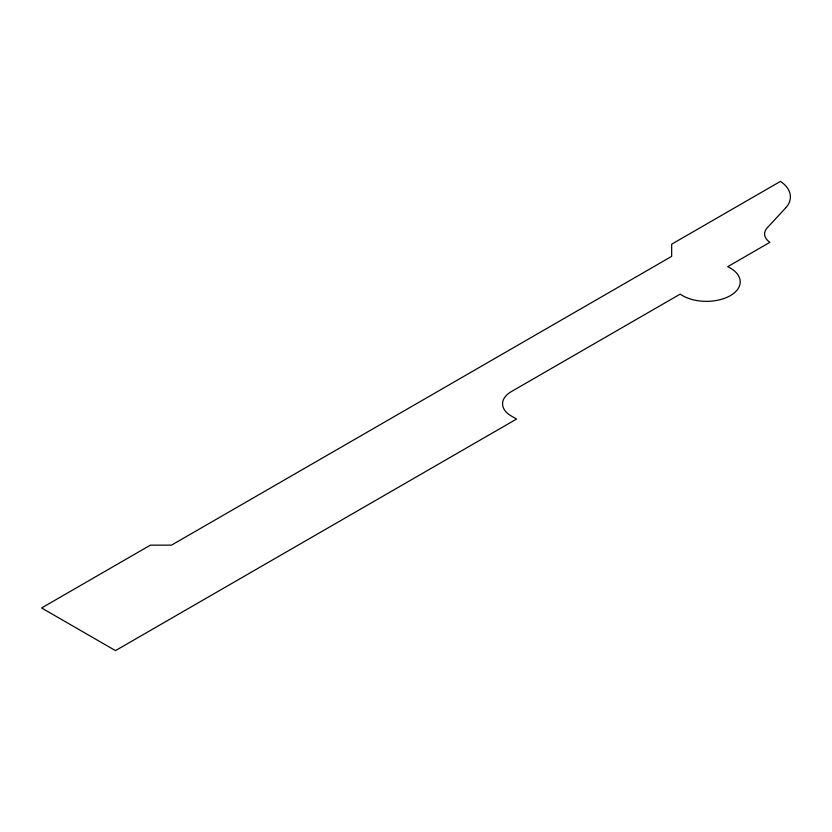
<?xml version="1.0" encoding="UTF-8"?>
<svg xmlns="http://www.w3.org/2000/svg" width="832" height="832" viewBox="0 0 832 832"><rect width="100%" height="100%" fill="white"/><g stroke="black" fill="none" stroke-linecap="round" stroke-linejoin="round"><path stroke-width="1.25" d="M785.533 208.083L767.25 227.822A22.464 12.969 0 0 0 769.902 242.32L727.688 266.698A33.769 19.5 0 0 1 730.319 295.641A33.769 19.5 0 0 1 680.181 294.122L511.306 391.622A29.858 17.233 0 0 0 511.306 416L516.578 419.047L115.482 650.614L41.6 607.963L150.394 545.147L171.506 545.147L671.663 256.381L671.663 244.192L780.458 181.386A41.163 23.764 0 0 1 785.533 208.083"/></g></svg>
